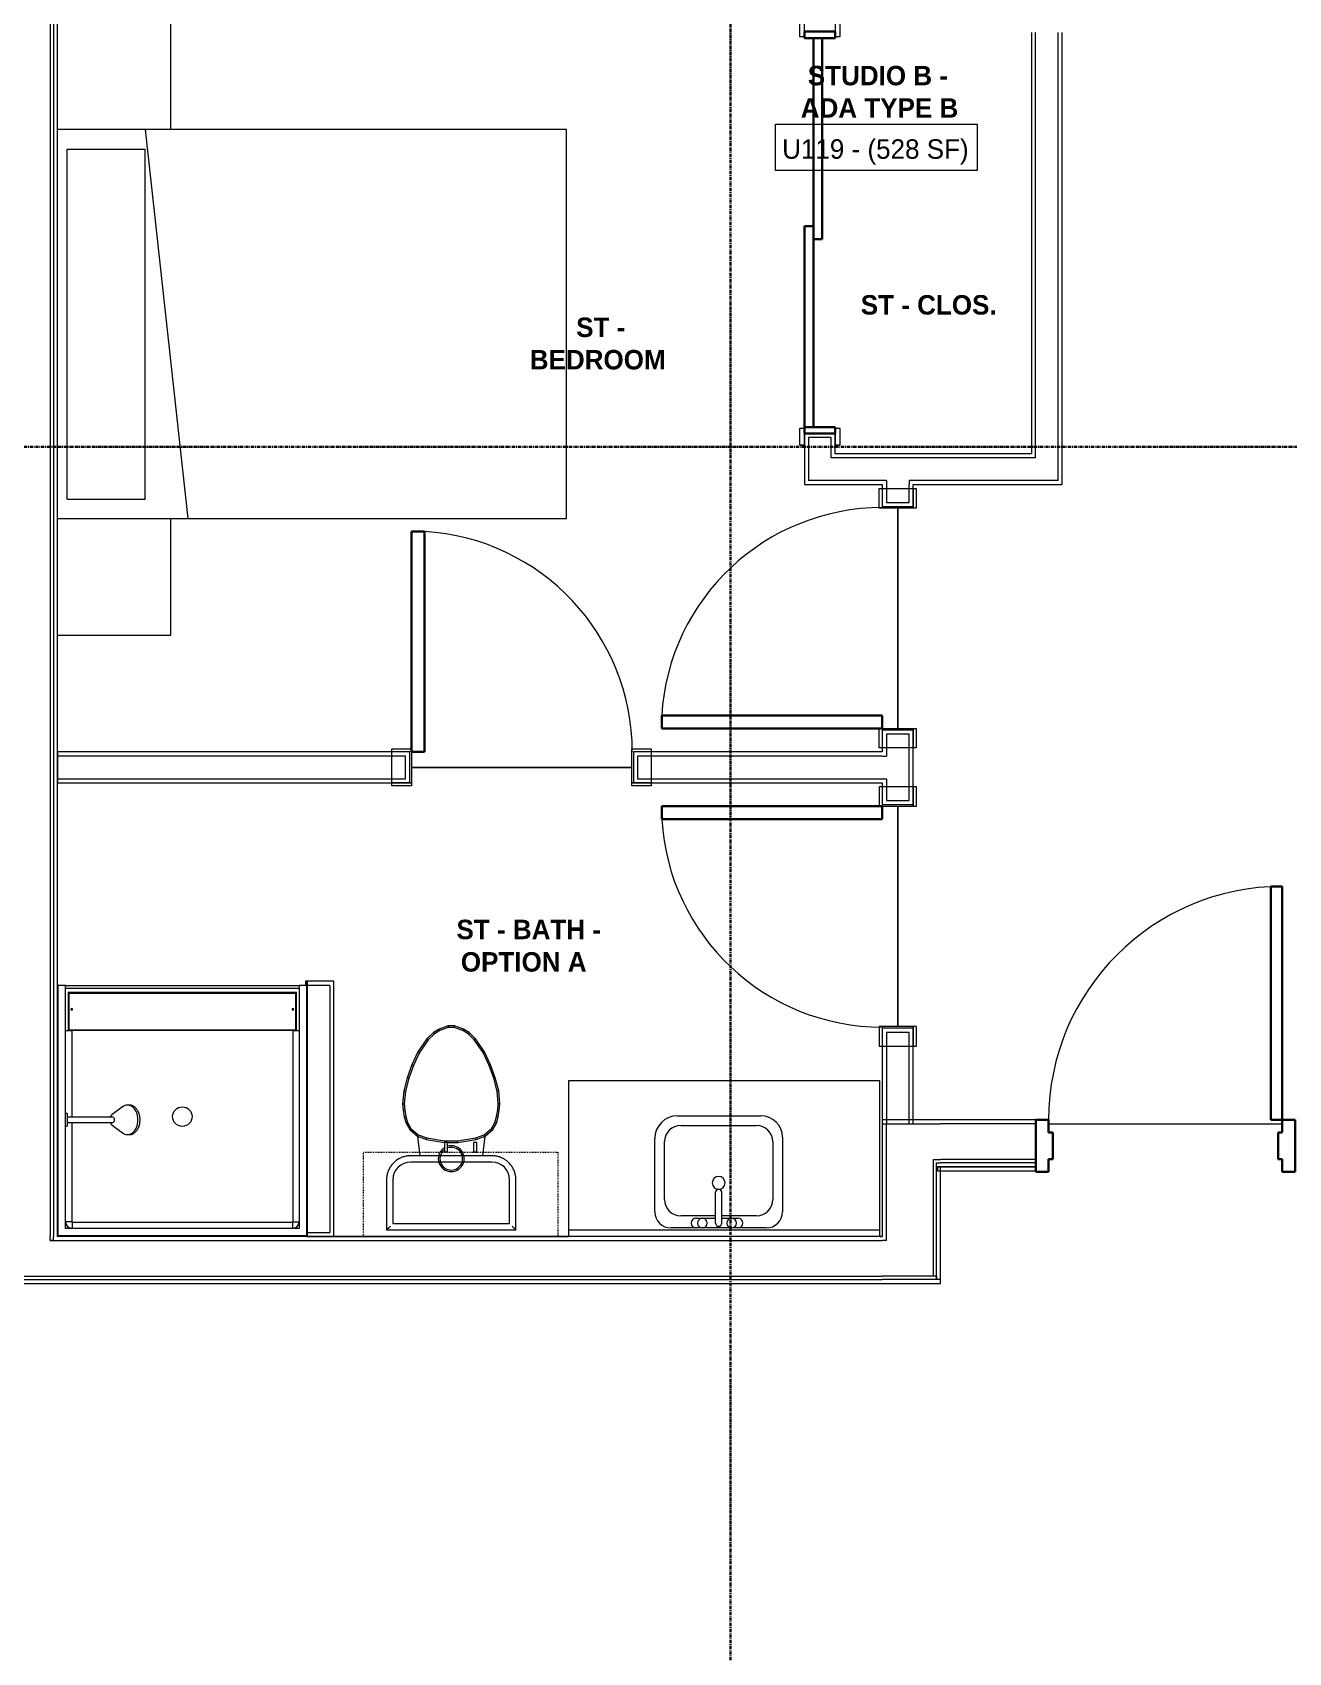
# Model space of a CAD drawing. Header units: inches. Extents: x -4093 to -1777, y 9773 to 12264.
# Drawn here: x -2935 to -2741.2, y 11661.2 to 11911.1 of the extents above; entities that cross this region are included whole.
import ezdxf

# ---------------------------------------------------------------- set-up
doc = ezdxf.new("R2010")
doc.units = ezdxf.units.IN
doc.header["$MEASUREMENT"] = 0
doc.linetypes.add('Dash', pattern=[0.25, 0.125, -0.125])
doc.linetypes.add('Grid Line 1_2_', pattern=[0.875, 0.5, -0.125, 0.125, -0.125])
for name, color, linetype, lineweight in [('0-1', 7, 'Continuous', 5), ('0-2', 7, 'Continuous', 9), ('A-AREA-IDEN', 2, 'Continuous', 9), ('A-DOOR-1', 7, 'Continuous', 9), ('A-DOOR-2', 10, 'Continuous', 30), ('A-DOOR-FRAM-1', 10, 'Continuous', 30), ('A-FLOR-1', 7, 'Continuous', 9), ('A-WALL-1', 7, 'Continuous', 9), ('A-WALL-2', 250, 'Continuous', 18), ('I-FURN-1', 7, 'Continuous', 9), ('I-WALL-1', 7, 'Continuous', 9), ('P-SANR-FIXT-1', 7, 'Continuous', 9), ('Q-CASE-1', 7, 'Continuous', 9), ('Q-CASE-2', 7, 'Dash', 9), ('S-GRID-1', 1, 'Grid Line 1_2_', 30)]:
    doc.layers.add(name, color=color, linetype=linetype, lineweight=lineweight)
doc.styles.add('Century Gothic', font='ufonts.com_century-gothic.ttf', dxfattribs={"height": 3})
doc.styles.add('Century Gothic_B', font='GOTHICB.TTF', dxfattribs={"height": 3})

# ---------------------------------------------------------------- blocks, each defined once
blk = doc.blocks.new('SLIDING - FLUSH - SLIDING - FLUSH - 5-0 x 6-8-3934327-BACKGROUND - 1ST FLOOR')
at = {"layer": 'A-DOOR-1'}
for p, q in [((-30.25, 3), (-32.75, 3)), ((-32.75, 3), (-32.75, 2.25)), ((-30.25, 2.25), (-30.25, 3)), ((30.25, 3), (30.25, 2.25)), ((32.75, 3), (30.25, 3)), ((32.75, 2.25), (32.75, 3)), ((-32.75, 2.25), (-30.25, 2.25)), ((30.25, 2.25), (32.75, 2.25)), ((-30.25, -2.5), (-32.75, -2.5)), ((-32.75, -2.5), (-32.75, -3.25)), ((-32.75, -3.25), (-30.25, -3.25)), ((-30.25, -3.25), (-30.25, -2.5)), ((32.75, -2.5), (30.25, -2.5)), ((30.25, -2.5), (30.25, -3.25)), ((30.25, -3.25), (32.75, -3.25)), ((32.75, -3.25), (32.75, -2.5))]:
    blk.add_line(p, q, dxfattribs=at)
at = {"layer": 'A-DOOR-2'}
for p, q in [((1, 2.25), (-30, 2.25)), ((-30, 2.25), (-30, 0.87)), ((-30, 0.87), (1, 0.87)), ((30, 0.87), (-1, 0.87)), ((-1, 0.87), (-1, -0.5)), ((1, 0.87), (1, 2.25)), ((30, -0.5), (30, 0.87)), ((-1, -0.5), (30, -0.5))]:
    blk.add_line(p, q, dxfattribs=at)
at = {"layer": 'A-DOOR-FRAM-1'}
for p, q in [((-30, 2.25), (-31, 2.25)), ((-31, 2.25), (-31, -2.5)), ((-30, -2.5), (-30, 2.25)), ((31, 2.25), (30, 2.25)), ((30, 2.25), (30, -2.5)), ((31, -2.5), (31, 2.25)), ((-31, -2.5), (-30, -2.5)), ((30, -2.5), (31, -2.5))]:
    blk.add_line(p, q, dxfattribs=at)
blk = doc.blocks.new('SWING - SINGLE - FLUSH - SWING - FLUSH - 2-10 x 6-8 - PRIVACY-V6-BACKGROUND - 1ST FLOOR')
at = {"layer": 'A-DOOR-1'}
for p, q in [((-20, 2.37), (-20, 2.87)), ((-20, 2.87), (-17, 2.87)), ((-17, 2.87), (-17, 2.37)), ((17, 2.37), (17, 2.87)), ((17, 2.87), (20, 2.87)), ((20, 2.87), (20, 2.37)), ((-20, 2.37), (-17, 2.37)), ((-20, -2.88), (-20, 2.37)), ((-17, 2.37), (-20, 2.37)), ((-17, 2.37), (-17, -2.88)), ((17, 2.37), (20, 2.37)), ((17, -2.88), (17, 2.37)), ((20, 2.37), (17, 2.37)), ((20, 2.37), (20, -2.88)), ((-17, -2.88), (-20, -2.88)), ((20, -2.88), (17, -2.88))]:
    blk.add_line(p, q, dxfattribs=at)
blk.add_arc((17, -2.38), 34.07, 180, 266.6343, dxfattribs=at)
at = {"layer": 'A-DOOR-2'}
for p, q in [((15, -2.38), (15, -36.38)), ((17, -2.38), (15, -2.38)), ((17, -2.38), (17, -36.38)), ((17, -36.38), (15, -36.38))]:
    blk.add_line(p, q, dxfattribs=at)
blk = doc.blocks.new('SWING - SINGLE - FLUSH - SWING - FLUSH - 2-10 x 6-8 - PRIVACY-4346070-BACKGROUND - 1ST FLOOR')
at = {"layer": 'A-DOOR-1'}
for p, q in [((-20, 2.37), (-20, 2.87)), ((-20, 2.87), (-17, 2.87)), ((-17, 2.87), (-17, 2.37)), ((17, 2.37), (17, 2.87)), ((17, 2.87), (20, 2.87)), ((20, 2.87), (20, 2.37)), ((-20, 2.37), (-17, 2.37)), ((-20, -2.88), (-20, 2.37)), ((-17, 2.37), (-20, 2.37)), ((-17, 2.37), (-17, -2.88)), ((17, 2.37), (20, 2.37)), ((17, -2.88), (17, 2.37)), ((20, 2.37), (17, 2.37)), ((20, 2.37), (20, -2.88)), ((-17, -2.88), (-20, -2.88)), ((20, -2.88), (17, -2.88))]:
    blk.add_line(p, q, dxfattribs=at)
blk.add_arc((17, -2.38), 34.07, 180, 266.6343, dxfattribs=at)
at = {"layer": 'A-DOOR-2'}
for p, q in [((15, -2.38), (15, -36.38)), ((17, -2.38), (15, -2.38)), ((17, -2.38), (17, -36.38)), ((17, -36.38), (15, -36.38))]:
    blk.add_line(p, q, dxfattribs=at)
blk = doc.blocks.new('Bed-Standard - Queen 60_ x 79_-V12-BACKGROUND - 1ST FLOOR')
at = {"layer": 'I-FURN-1'}
for p, q in [((-19.31, 37.2), (-19.31, -41.3)), ((-16.31, 35.7), (-16.31, 23.7)), ((-16.31, 35.7), (37.69, 35.7)), ((37.69, 35.7), (37.69, 23.7)), ((40.69, -41.3), (40.69, 37.2)), ((40.69, 23.7), (-19.31, 17.13)), ((-16.31, 23.7), (37.69, 23.7)), ((-19.31, -41.3), (40.69, -41.3))]:
    blk.add_line(p, q, dxfattribs=at)
blk = doc.blocks.new('M_Sink Vanity-Square - 500 x 440mm-1372835-BACKGROUND - 1ST FLOOR')
at = {"layer": 'P-SANR-FIXT-1'}
for p, q in [((-5.72, 10.23), (7.14, 10.23)), ((-5.22, 8.73), (6.46, 8.73)), ((-9.22, -4.59), (-9.22, 6.73)), ((-7.72, -2.72), (-7.72, 6.23)), ((8.96, 6.23), (8.96, -2.72)), ((10.46, 6.91), (10.46, -4.59)), ((0.12, -6.33), (0.12, -1.59)), ((1.12, -6.33), (1.12, -1.59)), ((7.96, -7.09), (-6.72, -7.09)), ((0.12, -5.22), (-5.22, -5.22)), ((-2.88, -5.59), (0.12, -5.59)), ((3.62, -7.09), (-2.88, -7.09)), ((6.46, -5.22), (1.12, -5.22)), ((1.12, -5.59), (3.62, -5.59))]:
    blk.add_line(p, q, dxfattribs=at)
for centre, radius, start, end in [((-5.72, 6.73), 3.5, 90, 180), ((7.14, 6.91), 3.32, 360, 90), ((-5.22, 6.23), 2.5, 90, 180), ((6.46, 6.23), 2.5, 360, 90), ((0.62, -0.13), 1, 360, 180), ((0.62, -0.13), 1, 180, 0), ((0.62, -1.59), 0.5, 360, 180), ((-6.72, -4.59), 2.5, 180, 270), ((-5.22, -2.72), 2.5, 180, 270), ((6.46, -2.72), 2.5, 270, 360), ((7.96, -4.59), 2.5, 270, 0), ((-2.88, -6.34), 0.75, 90, 270), ((-1.88, -6.34), 0.75, 360, 180), ((-1.88, -6.34), 0.75, 180, 0), ((0.62, -6.33), 0.5, 180, 0), ((2.62, -6.34), 0.75, 0, 180), ((2.62, -6.34), 0.75, 180, 0), ((3.62, -6.34), 0.75, 270, 90)]:
    blk.add_arc(centre, radius, start, end, dxfattribs=at)
blk = doc.blocks.new('Toilet-Domestic-3D - Toilet-Domestic-3D-1352612-BACKGROUND - 1ST FLOOR')
at = {"layer": 'P-SANR-FIXT-1'}
for p, q in [((-9.98, 19.48), (-9.98, 11.75)), ((9.98, 19.48), (-9.98, 19.48)), ((-9.86, 19.36), (-9.98, 19.48)), ((9, 18.5), (-9, 18.5)), ((-9, 18.5), (-9, 11.75)), ((-9, 18.5), (-9, 11.75)), ((9, 18.5), (-9, 18.5)), ((9, 11.75), (9, 18.5)), ((9, 11.75), (9, 18.5)), ((9.98, 19.48), (9.86, 19.36)), ((9.98, 11.75), (9.98, 19.48)), ((-6.25, 9), (6.25, 9)), ((-6.25, 9), (6.25, 9)), ((-6.25, 8.02), (6.25, 8.02)), ((-4.86, 8.02), (-5.21, 5)), ((5.21, 5), (4.86, 8.02)), ((-5.21, 5), (-6.4, 4)), ((-3.84, 5.5), (-5.21, 5)), ((-5.21, 5), (-5.08, 4.78)), ((-3.77, 5.26), (-5.08, 4.78)), ((-1, 6), (-3.84, 5.5)), ((-3.84, 5.5), (-3.77, 5.26)), ((-0.98, 5.75), (-3.77, 5.26)), ((-1, 6), (-0.98, 5.75)), ((0.56, 6), (-1, 6)), ((0.98, 5.75), (-0.98, 5.75)), ((1, 5.98), (0.98, 5.75)), ((3.77, 5.26), (0.98, 5.75)), ((3.84, 5.5), (1.05, 5.99)), ((3.84, 5.5), (3.77, 5.26)), ((5.08, 4.78), (3.77, 5.26)), ((5.21, 5), (3.84, 5.5)), ((5.21, 5), (5.08, 4.78)), ((6.4, 4), (5.21, 5)), ((-6.97, 3), (-7.24, 2)), ((-6.73, 2.9), (-6.99, 1.95)), ((-6.4, 4), (-6.97, 3)), ((-6.97, 3), (-6.73, 2.9)), ((-6.21, 3.84), (-6.73, 2.9)), ((-6.21, 3.84), (-6.4, 4)), ((-5.08, 4.78), (-6.21, 3.84)), ((6.21, 3.84), (5.08, 4.78)), ((6.4, 4), (6.21, 3.84)), ((6.73, 2.9), (6.21, 3.84)), ((6.97, 3), (6.4, 4)), ((6.97, 3), (6.73, 2.9)), ((6.99, 1.95), (6.73, 2.9)), ((7.24, 2), (6.97, 3)), ((-7.41, 1), (-7.5, 0)), ((-7.24, 2), (-7.41, 1)), ((-7.41, 1), (-7.16, 0.96)), ((-7.16, 0.96), (-7.25, 0)), ((-7.24, 2), (-6.99, 1.95)), ((-6.99, 1.95), (-7.16, 0.96)), ((7.24, 2), (6.99, 1.95)), ((7.16, 0.96), (6.99, 1.95)), ((7.41, 1), (7.16, 0.96)), ((7.25, 0), (7.16, 0.96)), ((7.41, 1), (7.24, 2)), ((7.5, 0), (7.25, 0)), ((7.5, 0), (7.41, 1)), ((-7.5, 0), (-7.25, 0)), ((-7.5, 0), (-7.33, -1.99)), ((-7.33, -1.99), (-7.08, -1.95)), ((-7.33, -1.99), (-6.79, -4)), ((-7.25, 0), (-7.08, -1.95)), ((-7.08, -1.95), (-6.55, -3.92)), ((6.55, -3.92), (7.08, -1.95)), ((6.79, -4), (7.33, -1.99)), ((7.08, -1.95), (7.25, 0)), ((7.33, -1.99), (7.08, -1.95)), ((7.33, -1.99), (7.5, 0)), ((-6.79, -4), (-6.55, -3.92)), ((-6.79, -4), (-6.06, -6)), ((-6.55, -3.92), (-5.83, -5.9)), ((5.83, -5.9), (6.55, -3.92)), ((6.06, -6), (6.79, -4)), ((6.79, -4), (6.55, -3.92)), ((-6.06, -6), (-5.83, -5.9)), ((-6.06, -6), (-5.13, -8)), ((-5.83, -5.9), (-4.91, -7.88)), ((4.91, -7.88), (5.83, -5.9)), ((5.13, -8), (6.06, -6)), ((6.06, -6), (5.83, -5.9)), ((-5.13, -8), (-4.91, -7.88)), ((-5.13, -8), (-3.74, -10)), ((-4.91, -7.88), (-3.55, -9.84)), ((-3.74, -10), (-3.55, -9.84)), ((-3.55, -9.84), (-2.59, -10.8)), ((2.59, -10.8), (3.55, -9.84)), ((3.55, -9.84), (4.91, -7.88)), ((3.74, -10), (3.55, -9.84)), ((3.74, -10), (5.13, -8)), ((5.13, -8), (4.91, -7.88)), ((-3.74, -10), (-2.74, -11)), ((-2.74, -11), (-2.59, -10.8)), ((-2.74, -11), (-1.87, -11.5)), ((-2.59, -10.8), (-1.77, -11.27)), ((-1.87, -11.5), (-1.77, -11.27)), ((-1.87, -11.5), (-0.5, -12)), ((-1.77, -11.27), (-0.46, -11.75)), ((-0.5, -12), (-0.46, -11.75)), ((-0.5, -12), (0.5, -12)), ((-0.46, -11.75), (0.46, -11.75)), ((0.46, -11.75), (1.77, -11.27)), ((0.5, -12), (0.46, -11.75)), ((0.5, -12), (1.87, -11.5)), ((1.77, -11.27), (2.59, -10.8)), ((1.87, -11.5), (1.77, -11.27)), ((1.87, -11.5), (2.74, -11)), ((2.74, -11), (2.59, -10.8)), ((2.74, -11), (3.74, -10))]:
    blk.add_line(p, q, dxfattribs=at)
at = {"layer": 'P-SANR-FIXT-1', "flags": 128}
for points in [[(-9.98, 11.75), (-9.97, 11.6), (-9.97, 11.45), (-9.95, 11.3), (-9.93, 11.16), (-9.9, 11.01), (-9.87, 10.86), (-9.83, 10.72), (-9.79, 10.58), (-9.74, 10.44), (-9.68, 10.3), (-9.62, 10.16), (-9.56, 10.03), (-9.48, 9.9), (-9.41, 9.77), (-9.33, 9.65), (-9.24, 9.52), (-9.15, 9.41), (-9.05, 9.29), (-8.95, 9.18), (-8.85, 9.08), (-8.74, 8.97), (-8.62, 8.88), (-8.51, 8.78), (-8.39, 8.7), (-8.26, 8.61), (-8.14, 8.54), (-8.01, 8.46), (-7.87, 8.4), (-7.74, 8.33), (-7.6, 8.28), (-7.46, 8.22), (-7.32, 8.18), (-7.17, 8.14), (-7.03, 8.11), (-6.88, 8.08), (-6.74, 8.05), (-6.59, 8.04), (-6.44, 8.03), (-6.29, 8.02), (-6.25, 8.02)], [(6.25, 8.02), (6.4, 8.03), (6.55, 8.03), (6.7, 8.05), (6.84, 8.07), (6.99, 8.1), (7.14, 8.13), (7.28, 8.17), (7.42, 8.21), (7.56, 8.26), (7.7, 8.32), (7.84, 8.38), (7.97, 8.44), (8.1, 8.52), (8.23, 8.59), (8.35, 8.67), (8.48, 8.76), (8.59, 8.85), (8.71, 8.95), (8.82, 9.05), (8.92, 9.15), (9.03, 9.26), (9.12, 9.38), (9.22, 9.49), (9.3, 9.61), (9.39, 9.74), (9.46, 9.86), (9.54, 9.99), (9.6, 10.13), (9.67, 10.26), (9.72, 10.4), (9.78, 10.54), (9.82, 10.68), (9.86, 10.83), (9.89, 10.97), (9.92, 11.12), (9.95, 11.26), (9.96, 11.41), (9.97, 11.56), (9.98, 11.71), (9.98, 11.75)]]:
    blk.add_lwpolyline(points, dxfattribs=at)
at = {"layer": 'P-SANR-FIXT-1'}
for centre, radius, start, end in [((-6.25, 11.75), 2.75, 180, 270), ((-6.25, 11.75), 2.75, 180, 270), ((0, 8.48), 2, 360, 286.863), ((0, 8.48), 1.75, 360, 289.017), ((6.25, 11.75), 2.75, 270, 360), ((6.25, 11.75), 2.75, 270, 360), ((0, 8.48), 2, 302.0714, 360), ((0, 8.48), 1.75, 308.7554, 360)]:
    blk.add_arc(centre, radius, start, end, dxfattribs=at)
for points in [[(-9.98, 19.48), (-9.98, 19.48), (-9.98, 19.48), (-9.98, 19.48)], [(9.98, 19.48), (9.98, 19.48), (9.98, 19.48), (9.98, 19.48)]]:
    blk.add_open_spline(points, degree=3, dxfattribs=at)
for points, knots in [([(-9.37, 18.87), (-9.41, 18.91), (-9.47, 18.97), (-9.55, 19.05), (-9.6, 19.1), (-9.66, 19.16), (-9.71, 19.21), (-9.75, 19.25), (-9.78, 19.28), (-9.8, 19.3), (-9.82, 19.32), (-9.85, 19.35), (-9.86, 19.36), (-9.86, 19.36)], [0, 0, 0, 0, 0.166667, 0.25, 0.333333, 0.416667, 0.5, 0.583333, 0.666667, 0.708333, 0.75, 0.833333, 1, 1, 1, 1]), ([(9.86, 19.36), (9.86, 19.36), (9.85, 19.35), (9.82, 19.32), (9.8, 19.3), (9.78, 19.28), (9.75, 19.25), (9.71, 19.21), (9.66, 19.16), (9.6, 19.1), (9.55, 19.05), (9.47, 18.97), (9.41, 18.91), (9.37, 18.87)], [-1, -1, -1, -1, -0.833333, -0.75, -0.708333, -0.666667, -0.583333, -0.5, -0.416667, -0.333333, -0.25, -0.166667, 0, 0, 0, 0])]:
    blk.add_open_spline(points, degree=3, knots=knots, dxfattribs=at)
blk = doc.blocks.new('Bath Vanity - Bath Vanity 48_-3150017-BACKGROUND - 1ST FLOOR')
at = {"layer": 'Q-CASE-1'}
for p, q in [((24.74, 24), (-23.26, 24)), ((-23.26, 24), (-23.26, 1)), ((24.74, 1), (24.74, 24))]:
    blk.add_line(p, q, dxfattribs=at)
blk = doc.blocks.new('BATHROOM MIRROR - BATHROOM MIRROR 48_-3123886-BACKGROUND - 1ST FLOOR')
at = {"layer": 'Q-CASE-1'}
for p, q in [((-23.26, -23), (24.74, -23)), ((-23.26, -23), (-23.26, -24)), ((24.74, -24), (-23.26, -24)), ((24.74, -24), (24.74, -23))]:
    blk.add_line(p, q, dxfattribs=at)
blk = doc.blocks.new('300 Series Wall Hung Cabinet_326 - 30_-2909953-BACKGROUND - 1ST FLOOR')
at = {"layer": 'Q-CASE-1'}
for p, q in [((-2.01, 14.69), (-2.5, 14.69)), ((-2.5, 14.69), (-2.5, 13.19)), ((-2.01, 13.19), (-2.5, 13.19)), ((-2.01, 13.19), (-2.01, 14.69)), ((2.49, 14.69), (2, 14.69)), ((2, 14.69), (2, 13.19)), ((2.49, 13.19), (2, 13.19)), ((2.49, 13.19), (2.49, 14.69))]:
    blk.add_line(p, q, dxfattribs=at)
at = {"layer": 'Q-CASE-2'}
for p, q in [((-15, 0.19), (-15, 13.19)), ((-15, 13.19), (15, 13.19)), ((15, 13.19), (15, 0.19)), ((15, 0.19), (-15, 0.19))]:
    blk.add_line(p, q, dxfattribs=at)
blk = doc.blocks.new('SWING - SINGLE - FLUSH - SWING - FLUSH - 2-10 x 6-8 - PRIVACY-4346067-BACKGROUND - 1ST FLOOR')
at = {"layer": 'A-DOOR-1'}
for p, q in [((-17, 2.87), (-20, 2.87)), ((-20, 2.87), (-20, -2.38)), ((-17, -2.38), (-17, 2.87)), ((20, 2.87), (17, 2.87)), ((17, 2.87), (17, -2.38)), ((20, -2.38), (20, 2.87)), ((-20, -2.38), (-17, -2.38)), ((-17, -2.38), (-20, -2.38)), ((-20, -2.38), (-20, -2.88)), ((-17, -2.88), (-17, -2.38)), ((17, -2.38), (20, -2.38)), ((20, -2.38), (17, -2.38)), ((17, -2.38), (17, -2.88)), ((20, -2.88), (20, -2.38)), ((-20, -2.88), (-17, -2.88)), ((17, -2.88), (20, -2.88))]:
    blk.add_line(p, q, dxfattribs=at)
blk.add_arc((17, 2.37), 34.07, 93.3657, 180, dxfattribs=at)
at = {"layer": 'A-DOOR-2'}
for p, q in [((15, 2.37), (15, 36.38)), ((17, 36.38), (15, 36.38)), ((17, 2.37), (17, 36.38)), ((17, 2.37), (15, 2.37))]:
    blk.add_line(p, q, dxfattribs=at)
blk = doc.blocks.new('Table-Night Stand - 18_ x 18_ x 24_-V26-BACKGROUND - 1ST FLOOR')
at = {"layer": 'I-FURN-1'}
for p, q in [((18.15, 0), (18.15, 17.5)), ((0.15, 0), (18.15, 0))]:
    blk.add_line(p, q, dxfattribs=at)
blk = doc.blocks.new('Table-Night Stand - 18_ x 18_ x 24_-V27-BACKGROUND - 1ST FLOOR')
at = {"layer": 'I-FURN-1'}
for p, q in [((0.15, 17.5), (0.15, 0)), ((0.15, 0), (18.15, 0))]:
    blk.add_line(p, q, dxfattribs=at)
blk = doc.blocks.new('The Shower - The Shower-4050272-BACKGROUND - 1ST FLOOR')
at = {"layer": 'P-SANR-FIXT-1'}
for p, q in [((0, -0.5), (38.5, -0.5)), ((0, -39.25), (0, -0.5)), ((0.12, -39.25), (0.12, -0.63)), ((0.12, -0.63), (38.38, -0.63)), ((1.25, -39.25), (1.25, -1.75)), ((1.25, -1.75), (37.25, -1.75)), ((1.3, -2.43), (1.28, -2.51)), ((1.38, -2.26), (1.37, -2.28)), ((1.42, -2.2), (1.4, -2.23)), ((1.58, -2.01), (1.51, -2.08)), ((1.73, -1.9), (1.7, -1.92)), ((2.01, -1.78), (1.93, -1.8)), ((2.25, -1.77), (2.25, -1.75)), ((36.25, -1.77), (2.25, -1.77)), ((36.25, -1.77), (36.25, -1.75)), ((36.57, -1.8), (36.49, -1.78)), ((36.8, -1.92), (36.77, -1.9)), ((36.99, -2.08), (36.92, -2.01)), ((37.1, -2.23), (37.08, -2.2)), ((37.13, -2.28), (37.12, -2.26)), ((37.22, -2.51), (37.2, -2.43)), ((37.25, -1.75), (37.25, -17.52)), ((38.38, -0.63), (38.38, -39.25)), ((38.5, -0.5), (38.5, -39.25)), ((2.2, -32.27), (2.2, -2.75)), ((36.25, -2.7), (2.25, -2.7)), ((36.3, -18.11), (36.3, -2.75)), ((36.3, -32.27), (36.3, -18.89)), ((37.25, -19.48), (37.25, -39.25)), ((1.62, -32.27), (1.62, -38.13)), ((36.75, -32.38), (1.75, -32.38)), ((1.75, -32.38), (1.75, -38)), ((2.2, -32.27), (36.3, -32.27)), ((36.75, -38), (36.75, -32.38)), ((36.88, -38.13), (36.88, -32.27)), ((0.12, -39.25), (0, -39.25)), ((0.12, -39.25), (1.25, -39.25)), ((1.25, -38.75), (37.25, -38.75)), ((1.25, -39.25), (1.25, -38.75)), ((37.25, -39.25), (1.25, -39.25)), ((1.62, -38.13), (36.88, -38.13)), ((1.75, -38), (36.75, -38)), ((37.25, -38.75), (37.25, -39.25)), ((37.25, -39.25), (38.38, -39.25)), ((38.5, -39.25), (38.38, -39.25))]:
    blk.add_line(p, q, dxfattribs=at)
blk.add_circle((19.25, -19), 1.5, dxfattribs=at)
for centre, radius, start, end in [((2.25, -2.75), 1, 90, 180), ((36.25, -2.75), 1, 0, 90), ((2.2, -35.56), 0.125, 0, 180), ((2.2, -35.56), 0.125, 180, 0), ((36.3, -35.56), 0.125, 0, 180), ((36.3, -35.56), 0.125, 180, 0)]:
    blk.add_arc(centre, radius, start, end, dxfattribs=at)
for centre, start_param, end_param in [((2.2, -32.28), 1.570796, 3.141593), ((36.3, -32.28), 0, 1.570796)]:
    blk.add_ellipse(centre, major_axis=(0.95, 0), ratio=0.019505, start_param=start_param, end_param=end_param, dxfattribs=at)
for points, knots in [([(2.25, -1.77), (2.18, -1.77), (2.05, -1.78), (1.8, -1.86), (1.52, -2.04), (1.34, -2.32), (1.26, -2.57), (1.25, -2.7), (1.25, -2.77)], [0, 0, 0, 0, 0.125, 0.25, 0.5, 0.75, 0.875, 1, 1, 1, 1]), ([(1.38, -2.25), (1.41, -2.21), (1.47, -2.12), (1.54, -2.04), (1.59, -2)], [-0.6665731, -0.6665731, -0.6665731, -0.6665731, -0.5714286, -0.4611793, -0.4611793, -0.4611793, -0.4611793]), ([(1.75, -1.88), (1.77, -1.87), (1.86, -1.82), (2.03, -1.77), (2.17, -1.75), (2.25, -1.75)], [-0.3333068, -0.3333068, -0.3333068, -0.3333068, -0.2857143, -0.1428571, 0, 0, 0, 0]), ([(36.25, -1.75), (36.31, -1.75), (36.42, -1.76), (36.59, -1.8), (36.7, -1.85), (36.75, -1.88)], [-1, -1, -1, -1, -0.8928571, -0.7857143, -0.6666667, -0.6666667, -0.6666667, -0.6666667]), ([(37.25, -2.77), (37.25, -2.7), (37.24, -2.57), (37.16, -2.32), (36.98, -2.04), (36.7, -1.86), (36.45, -1.78), (36.32, -1.77), (36.25, -1.77)], [0, 0, 0, 0, 0.125, 0.25, 0.5, 0.75, 0.875, 1, 1, 1, 1]), ([(36.75, -1.88), (36.79, -1.91), (36.89, -1.97), (36.97, -2.05), (37.01, -2.1)], [-0.6665731, -0.6665731, -0.6665731, -0.6665731, -0.5714286, -0.4475924, -0.4475924, -0.4475924, -0.4475924]), ([(37.12, -2.25), (37.13, -2.27), (37.16, -2.33), (37.18, -2.38), (37.19, -2.42)], [-0.3333068, -0.3333068, -0.3333068, -0.3333068, -0.2857143, -0.2174647, -0.2174647, -0.2174647, -0.2174647]), ([(2.25, -2.7), (2.24, -2.7), (2.24, -2.7), (2.23, -2.7), (2.22, -2.71), (2.22, -2.71), (2.21, -2.72), (2.21, -2.73), (2.2, -2.74), (2.2, -2.74), (2.2, -2.75), (2.2, -2.75)], [-1, -1, -1, -1, -0.833333, -0.75, -0.666667, -0.583333, -0.416667, -0.333333, -0.208333, -0.083333, 0, 0, 0, 0]), ([(36.3, -2.75), (36.3, -2.74), (36.3, -2.74), (36.3, -2.73), (36.29, -2.72), (36.29, -2.72), (36.28, -2.71), (36.27, -2.71), (36.26, -2.7), (36.26, -2.7), (36.25, -2.7), (36.25, -2.7)], [-1, -1, -1, -1, -0.833333, -0.75, -0.666667, -0.583333, -0.416667, -0.333333, -0.208333, -0.083333, 0, 0, 0, 0])]:
    blk.add_open_spline(points, degree=3, knots=knots, dxfattribs=at)
for points in [[(1.35, -2.32), (1.36, -2.3), (1.37, -2.27), (1.38, -2.25)], [(1.63, -1.97), (1.67, -1.94), (1.71, -1.91), (1.75, -1.88)], [(2.25, -2.7), (2.25, -2.62), (2.25, -2.45), (2.25, -2.22), (2.25, -2.03), (2.25, -1.88), (2.25, -1.82), (2.25, -1.8)], [(36.25, -2.7), (36.25, -2.62), (36.25, -2.45), (36.25, -2.22), (36.25, -2.03), (36.25, -1.88), (36.25, -1.82), (36.25, -1.8)], [(37.04, -2.14), (37.07, -2.18), (37.09, -2.21), (37.12, -2.25)], [(1.25, -2.75), (1.25, -2.74), (1.25, -2.72), (1.25, -2.71)], [(2.2, -2.75), (2.12, -2.75), (1.95, -2.75), (1.72, -2.75), (1.52, -2.76), (1.37, -2.76), (1.27, -2.76), (1.25, -2.77), (1.25, -2.77)], [(36.3, -2.75), (36.38, -2.75), (36.55, -2.75), (36.78, -2.75), (36.98, -2.76), (37.13, -2.76), (37.23, -2.76), (37.25, -2.77), (37.25, -2.77)], [(37.25, -2.67), (37.25, -2.7), (37.25, -2.72), (37.25, -2.75)]]:
    blk.add_open_spline(points, degree=3, dxfattribs=at)
blk = doc.blocks.new('Shower Head - Shower Head-3260035-BACKGROUND - 1ST FLOOR')
at = {"layer": 'P-SANR-FIXT-1'}
for p, q in [((-2.28, 9.81), (-2.28, 9.54)), ((-2.02, 8.78), (-0.84, 7.19)), ((0.84, 7.19), (2.02, 8.78)), ((2.28, 9.54), (2.28, 9.81)), ((-0.39, 7.27), (-0.39, 6.01)), ((0.39, 6.01), (0.39, 7.27)), ((-0.98, 0.26), (-0.98, 0)), ((-0.98, 0.26), (0.98, 0.26)), ((-0.39, 1), (-0.39, 0.26)), ((0.39, 0.26), (0.39, 1)), ((0.98, 0), (0.98, 0.26)), ((0.98, 0), (-0.98, 0))]:
    blk.add_line(p, q, dxfattribs=at)
at = {"layer": 'P-SANR-FIXT-1', "flags": 128}
for points in [[(0, 11.49), (-0.09, 11.49), (-0.18, 11.48), (-0.27, 11.48), (-0.35, 11.47), (-0.44, 11.46), (-0.53, 11.44), (-0.62, 11.43), (-0.7, 11.41), (-0.79, 11.39), (-0.87, 11.36), (-0.95, 11.34), (-1.03, 11.31), (-1.11, 11.28), (-1.19, 11.25), (-1.26, 11.21), (-1.34, 11.17), (-1.41, 11.13), (-1.48, 11.09), (-1.55, 11.05), (-1.61, 11), (-1.68, 10.95), (-1.74, 10.9), (-1.8, 10.85), (-1.85, 10.8), (-1.9, 10.74), (-1.95, 10.69), (-2, 10.63), (-2.04, 10.57), (-2.08, 10.51), (-2.12, 10.44), (-2.15, 10.38), (-2.18, 10.31), (-2.21, 10.25), (-2.23, 10.18), (-2.25, 10.11), (-2.26, 10.04), (-2.27, 9.97), (-2.28, 9.9), (-2.28, 9.83), (-2.28, 9.81)], [(2.28, 9.81), (2.28, 9.88), (2.28, 9.95), (2.27, 10.02), (2.25, 10.09), (2.24, 10.16), (2.21, 10.23), (2.19, 10.3), (2.16, 10.36), (2.13, 10.43), (2.09, 10.49), (2.05, 10.55), (2.01, 10.61), (1.97, 10.67), (1.92, 10.73), (1.86, 10.79), (1.81, 10.84), (1.75, 10.89), (1.69, 10.94), (1.63, 10.99), (1.57, 11.04), (1.5, 11.08), (1.43, 11.12), (1.36, 11.16), (1.28, 11.2), (1.21, 11.24), (1.13, 11.27), (1.05, 11.3), (0.97, 11.33), (0.89, 11.36), (0.81, 11.38), (0.72, 11.4), (0.64, 11.42), (0.55, 11.44), (0.47, 11.45), (0.38, 11.46), (0.29, 11.47), (0.2, 11.48), (0.11, 11.49), (0.02, 11.49), (0, 11.49)], [(-0.84, 7.19), (-0.81, 7.16), (-0.79, 7.13), (-0.76, 7.1), (-0.73, 7.08), (-0.7, 7.05), (-0.68, 7.03), (-0.65, 7.01), (-0.62, 6.98), (-0.59, 6.97), (-0.56, 6.95), (-0.53, 6.93), (-0.49, 6.91), (-0.46, 6.9), (-0.43, 6.89), (-0.4, 6.87)], [(-0.39, 6.01), (-0.39, 5.81), (-0.39, 5.6), (-0.39, 5.38), (-0.39, 5.15), (-0.39, 4.92), (-0.39, 4.68), (-0.39, 4.43), (-0.39, 4.18), (-0.39, 3.93), (-0.39, 3.67), (-0.39, 3.4), (-0.39, 3.13), (-0.39, 2.86), (-0.39, 2.59), (-0.39, 2.31), (-0.39, 2.03), (-0.39, 1.75), (-0.39, 1.46), (-0.39, 1.18), (-0.39, 1)], [(0.39, 6.87), (0.43, 6.88), (0.46, 6.9), (0.49, 6.91), (0.52, 6.93), (0.55, 6.94), (0.58, 6.96), (0.61, 6.98), (0.64, 7), (0.67, 7.03), (0.7, 7.05), (0.73, 7.07), (0.76, 7.1), (0.78, 7.13), (0.81, 7.16), (0.83, 7.19), (0.84, 7.19)], [(0.39, 1), (0.39, 1.29), (0.39, 1.57), (0.39, 1.85), (0.39, 2.13), (0.39, 2.41), (0.39, 2.69), (0.39, 2.96), (0.39, 3.23), (0.39, 3.5), (0.39, 3.76), (0.39, 4.02), (0.39, 4.27), (0.39, 4.52), (0.39, 4.77), (0.39, 5), (0.39, 5.23), (0.39, 5.46), (0.39, 5.67), (0.39, 5.88), (0.39, 6.01)]]:
    blk.add_lwpolyline(points, dxfattribs=at)
at = {"layer": 'P-SANR-FIXT-1'}
for centre, major_axis, start_param, end_param in [((0, 9.54), (-2.28, 0), 4.712389, 6.956384), ((0, 9.54), (2.28, 0), 5.609987, 7.853982), ((0, 7.27), (-0.394, 0), 4.712389, 6.283185), ((0, 7.27), (0.394, 0), 0, 1.570796)]:
    blk.add_ellipse(centre, major_axis=major_axis, ratio=0.707107, start_param=start_param, end_param=end_param, dxfattribs=at)
blk = doc.blocks.new('CTR - 1st Phase - Unit Layouts_rvt-1-BACKGROUND - 1ST FLOOR')
at = {"layer": 'A-FLOR-1'}
for p, q in [((-2801.52, 11803.74), (-2801.52, 11837.74)), ((-2801.52, 11837.74), (-2801.52, 11803.74)), ((-2876.52, 11797.74), (-2842.52, 11797.74)), ((-2842.52, 11797.74), (-2876.52, 11797.74)), ((-2801.52, 11757.74), (-2801.52, 11791.74)), ((-2801.52, 11791.74), (-2801.52, 11757.74)), ((-2778.24, 11742.74), (-2742.24, 11742.74)), ((-2888.46, 11725.37), (-2852.27, 11725.37)), ((-2804.27, 11725.37), (-2803.9, 11725.37))]:
    blk.add_line(p, q, dxfattribs=at)
at = {"layer": 'A-WALL-1'}
for p, q in [((-2780.9, 11911.12), (-2780.9, 11846.11)), ((-2776.15, 11841.36), (-2776.15, 11911.12)), ((-2811.15, 11849.24), (-2815.9, 11849.24)), ((-2815.9, 11849.24), (-2815.9, 11841.36)), ((-2811.15, 11846.11), (-2811.15, 11849.24)), ((-2780.9, 11846.11), (-2811.15, 11846.11)), ((-2815.9, 11841.36), (-2815.27, 11841.36)), ((-2815.27, 11841.36), (-2811.15, 11841.36)), ((-2811.15, 11841.36), (-2803.9, 11841.36)), ((-2803.9, 11841.36), (-2803.9, 11837.99)), ((-2799.15, 11837.99), (-2799.15, 11841.36)), ((-2799.15, 11841.36), (-2780.9, 11841.36)), ((-2780.9, 11841.36), (-2776.77, 11841.36)), ((-2776.77, 11841.36), (-2776.15, 11841.36)), ((-2803.9, 11837.99), (-2799.15, 11837.99)), ((-2799.15, 11803.49), (-2803.9, 11803.49)), ((-2803.9, 11803.49), (-2803.9, 11800.11)), ((-2799.15, 11791.99), (-2799.15, 11803.49)), ((-2876.77, 11800.11), (-2931.09, 11800.11)), ((-2931.09, 11800.11), (-2931.09, 11795.36)), ((-2876.77, 11795.36), (-2876.77, 11800.11)), ((-2803.9, 11800.11), (-2842.27, 11800.11)), ((-2842.27, 11800.11), (-2842.27, 11795.36)), ((-2931.09, 11795.36), (-2876.77, 11795.36)), ((-2842.27, 11795.36), (-2803.9, 11795.36)), ((-2803.9, 11795.36), (-2803.9, 11791.99)), ((-2803.9, 11791.99), (-2799.15, 11791.99)), ((-2892.59, 11764.74), (-2892.84, 11764.74)), ((-2892.84, 11764.74), (-2892.84, 11764.11)), ((-2889.09, 11764.74), (-2892.59, 11764.74)), ((-2888.46, 11764.74), (-2889.09, 11764.74)), ((-2888.46, 11725.36), (-2888.46, 11764.74)), ((-2799.15, 11757.49), (-2803.9, 11757.49)), ((-2803.9, 11757.49), (-2803.9, 11742.74)), ((-2799.15, 11742.74), (-2799.15, 11757.49)), ((-2803.9, 11742.74), (-2799.15, 11742.74)), ((-2892.59, 11725.36), (-2889.09, 11725.36)), ((-2889.09, 11725.36), (-2888.46, 11725.36))]:
    blk.add_line(p, q, dxfattribs=at)
at = {"layer": 'A-WALL-2'}
for p, q in [((-2780.27, 11845.49), (-2780.27, 11911.12)), ((-2776.77, 11841.99), (-2776.77, 11911.12)), ((-2813.52, 11848.61), (-2815.27, 11848.61)), ((-2815.27, 11848.61), (-2815.27, 11841.99)), ((-2811.77, 11848.61), (-2813.52, 11848.61)), ((-2811.77, 11845.49), (-2811.77, 11848.61)), ((-2811.15, 11845.49), (-2811.77, 11845.49)), ((-2780.9, 11845.49), (-2811.15, 11845.49)), ((-2780.27, 11845.49), (-2780.9, 11845.49)), ((-2811.77, 11841.99), (-2815.27, 11841.99)), ((-2811.15, 11841.99), (-2811.77, 11841.99)), ((-2803.27, 11841.99), (-2811.15, 11841.99)), ((-2803.27, 11841.99), (-2803.27, 11841.36)), ((-2803.27, 11841.36), (-2803.27, 11838.61)), ((-2799.77, 11841.99), (-2799.77, 11841.36)), ((-2780.9, 11841.99), (-2799.77, 11841.99)), ((-2799.77, 11838.61), (-2799.77, 11841.36)), ((-2780.27, 11841.99), (-2780.9, 11841.99)), ((-2776.77, 11841.99), (-2780.27, 11841.99)), ((-2803.27, 11838.61), (-2801.52, 11838.61)), ((-2801.52, 11838.61), (-2799.77, 11838.61)), ((-2803.27, 11802.86), (-2803.27, 11799.49)), ((-2801.52, 11802.86), (-2803.27, 11802.86)), ((-2799.77, 11802.86), (-2801.52, 11802.86)), ((-2799.77, 11792.61), (-2799.77, 11802.86)), ((-2877.4, 11799.49), (-2931.09, 11799.49)), ((-2877.4, 11797.74), (-2877.4, 11799.49)), ((-2877.4, 11795.99), (-2877.4, 11797.74)), ((-2803.9, 11799.49), (-2841.65, 11799.49)), ((-2841.65, 11799.49), (-2841.65, 11797.74)), ((-2841.65, 11797.74), (-2841.65, 11795.99)), ((-2803.9, 11799.49), (-2803.27, 11799.49)), ((-2931.09, 11795.99), (-2877.4, 11795.99)), ((-2841.65, 11795.99), (-2803.9, 11795.99)), ((-2803.9, 11795.99), (-2803.27, 11795.99)), ((-2803.27, 11795.99), (-2803.27, 11792.61)), ((-2803.27, 11792.61), (-2801.52, 11792.61)), ((-2801.52, 11792.61), (-2799.77, 11792.61)), ((-2892.59, 11764.11), (-2892.59, 11764.74)), ((-2892.59, 11764.74), (-2892.59, 11764.11)), ((-2889.09, 11764.11), (-2892.59, 11764.11)), ((-2889.09, 11764.11), (-2889.09, 11725.99)), ((-2803.27, 11756.86), (-2803.27, 11742.74)), ((-2801.52, 11756.86), (-2803.27, 11756.86)), ((-2799.77, 11756.86), (-2801.52, 11756.86)), ((-2799.77, 11742.74), (-2799.77, 11756.86)), ((-2892.59, 11725.99), (-2889.09, 11725.99))]:
    blk.add_line(p, q, dxfattribs=at)
at = {"layer": '0-2'}
for name, p, rotation in [('Table-Night Stand - 18_ x 18_ x 24_-V26-BACKGROUND - 1ST FLOOR', (-2913.59, 11895.97), 90.0000000000311), ('SLIDING - FLUSH - SLIDING - FLUSH - 5-0 x 6-8-3934327-BACKGROUND - 1ST FLOOR', (-2813.65, 11880.24), 90.00000000004806), ('Bed-Standard - Queen 60_ x 79_-V12-BACKGROUND - 1ST FLOOR', (-2893.88, 11855.43), 90.0000000000311), ('SWING - SINGLE - FLUSH - SWING - FLUSH - 2-10 x 6-8 - PRIVACY-V6-BACKGROUND - 1ST FLOOR', (-2801.52, 11820.74), 270.0000000000353), ('Table-Night Stand - 18_ x 18_ x 24_-V27-BACKGROUND - 1ST FLOOR', (-2913.59, 11817.97), 90.0000000000311), ('SWING - SINGLE - FLUSH - SWING - FLUSH - 2-10 x 6-8 - PRIVACY-4346070-BACKGROUND - 1ST FLOOR', (-2859.52, 11797.74), 180), ('SWING - SINGLE - FLUSH - SWING - FLUSH - 2-10 x 6-8 - PRIVACY-4346067-BACKGROUND - 1ST FLOOR', (-2801.52, 11774.74), 90.00000000003533), ('The Shower - The Shower-4050272-BACKGROUND - 1ST FLOOR', (-2892.59, 11724.86), 180), ('Toilet-Domestic-3D - Toilet-Domestic-3D-1352612-BACKGROUND - 1ST FLOOR', (-2870.37, 11745.85), 180), ('Shower Head - Shower Head-3260035-BACKGROUND - 1ST FLOOR', (-2929.84, 11743.36), 269.9999999999164)]:
    blk.add_blockref(name, p, dxfattribs=dict(at, rotation=rotation))
for name, p in [('Bath Vanity - Bath Vanity 48_-3150017-BACKGROUND - 1ST FLOOR', (-2829.01, 11725.36)), ('M_Sink Vanity-Square - 500 x 440mm-1372835-BACKGROUND - 1ST FLOOR', (-2829.75, 11733.77)), ('300 Series Wall Hung Cabinet_326 - 30_-2909953-BACKGROUND - 1ST FLOOR', (-2868.92, 11725.18)), ('BATHROOM MIRROR - BATHROOM MIRROR 48_-3123886-BACKGROUND - 1ST FLOOR', (-2829.01, 11749.37))]:
    blk.add_blockref(name, p, dxfattribs=at)
blk = doc.blocks.new('HOLLOW METAL - UNIT DOOR-2191978-BACKGROUND - 1ST FLOOR')
at = {"layer": 'A-DOOR-1'}
blk.add_arc((18, 3.875), 36, 90, 180, dxfattribs=at)
at = {"layer": 'A-DOOR-2'}
for p, q in [((18, 39.875), (16.25, 39.875)), ((16.25, 39.875), (16.25, 3.875)), ((18, 3.875), (18, 39.875)), ((16.25, 3.875), (18, 3.875))]:
    blk.add_line(p, q, dxfattribs=at)
at = {"layer": 'A-DOOR-FRAM-1'}
for p, q in [((-18, 3.875), (-20, 3.875)), ((-20, 3.875), (-20, -4.125)), ((-18, 1.9375), (-18, 3.875)), ((18, 3.875), (18, 1.9375)), ((20, 3.875), (18, 3.875)), ((20, -4.125), (20, 3.875)), ((-17.375, 1.9375), (-18, 1.9375)), ((-17.375, -2.1875), (-17.375, 1.9375)), ((18, 1.9375), (17.375, 1.9375)), ((17.375, 1.9375), (17.375, -2.1875)), ((-18, -4.125), (-18, -2.1875)), ((-18, -2.1875), (-17.375, -2.1875)), ((17.375, -2.1875), (18, -2.1875)), ((18, -2.1875), (18, -4.125)), ((-20, -4.125), (-18, -4.125)), ((18, -4.125), (20, -4.125))]:
    blk.add_line(p, q, dxfattribs=at)
blk = doc.blocks.new('CTR - 1st Phase - Common Walls_rvt-1-BACKGROUND - 1ST FLOOR')
at = {"layer": 'A-WALL-2'}
for p, q in [((-2932.21, 12081.69), (-2932.21, 11725.36)), ((-2931.71, 12081.69), (-2931.71, 11725.36)), ((-2803.27, 11742.74), (-2796.02, 11742.74)), ((-2803.27, 11724.74), (-2803.27, 11742.74)), ((-2796.02, 11742.74), (-2794.9, 11742.74)), ((-2780.24, 11742.74), (-2794.9, 11742.74)), ((-2796.02, 11737.24), (-2795.52, 11737.24)), ((-2796.02, 11719.24), (-2796.02, 11737.24)), ((-2795.52, 11737.24), (-2794.9, 11737.24)), ((-2795.52, 11736.11), (-2795.52, 11736.74)), ((-2795.52, 11736.74), (-2794.9, 11736.74)), ((-2795.52, 11736.11), (-2795.52, 11736.74)), ((-2795.52, 11736.11), (-2794.9, 11736.11)), ((-2795.52, 11719.24), (-2795.52, 11736.11)), ((-2780.24, 11737.24), (-2794.9, 11737.24)), ((-2780.24, 11736.74), (-2794.9, 11736.74)), ((-2932.21, 11724.74), (-2932.21, 11725.36)), ((-2931.71, 11724.74), (-2931.71, 11725.36)), ((-2931.71, 11724.74), (-2932.21, 11724.74)), ((-2932.21, 11724.74), (-2931.71, 11724.74)), ((-2931.71, 11724.74), (-2803.9, 11724.74)), ((-2803.27, 11724.74), (-2803.9, 11724.74)), ((-3067.15, 11719.24), (-2803.9, 11719.24)), ((-3067.15, 11718.74), (-2803.9, 11718.74)), ((-2803.27, 11719.24), (-2803.9, 11719.24)), ((-2795.52, 11718.74), (-2803.9, 11718.74)), ((-2796.02, 11719.24), (-2803.27, 11719.24)), ((-2795.52, 11719.24), (-2796.02, 11719.24)), ((-2795.52, 11719.24), (-2795.52, 11718.74)), ((-2795.52, 11718.74), (-2795.52, 11719.24)), ((-2794.9, 11718.74), (-2795.52, 11718.74))]:
    blk.add_line(p, q, dxfattribs=at)
at = {"layer": 'I-WALL-1'}
for p, q in [((-2931.09, 11764.11), (-2931.09, 12081.69)), ((-2803.9, 11743.36), (-2803.9, 11725.36)), ((-2803.27, 11743.36), (-2803.9, 11743.36)), ((-2794.9, 11743.36), (-2803.27, 11743.36)), ((-2780.24, 11743.36), (-2794.9, 11743.36)), ((-2780.24, 11736.11), (-2795.4, 11736.11)), ((-2795.4, 11736.11), (-2795.4, 11735.49)), ((-2795.4, 11735.49), (-2780.24, 11735.49)), ((-2794.9, 11736.11), (-2780.24, 11736.11)), ((-2794.9, 11718.74), (-2794.9, 11736.11)), ((-2803.9, 11725.36), (-2892.59, 11725.36)), ((-3067.15, 11718.11), (-2803.9, 11718.11)), ((-2803.9, 11718.11), (-2794.9, 11718.11)), ((-2794.9, 11718.11), (-2794.9, 11718.74))]:
    blk.add_line(p, q, dxfattribs=at)
at = {"layer": '0-2'}
blk.add_blockref('HOLLOW METAL - UNIT DOOR-2191978-BACKGROUND - 1ST FLOOR', (-2760.24, 11739.49), dxfattribs=at)
blk = doc.blocks.new('CTR - 1st Phase - Structure_rvt-1-BACKGROUND - 1ST FLOOR')
at = {"layer": 'S-GRID-1'}
for p, q in [((-2827.32, 9772.61), (-2827.32, 12247.5)), ((-1777.25, 11847.19), (-4076.95, 11847.19))]:
    blk.add_line(p, q, dxfattribs=at)

msp = doc.modelspace()

# ---------------------------------------------------------------- linework, layer by layer
at = {"layer": 'A-AREA-IDEN', "flags": 128}
msp.add_lwpolyline([(-2820.34, 11896.97), (-2789.25, 11896.97), (-2789.25, 11889.8), (-2820.34, 11889.8)], close=True, dxfattribs=at)

# ---------------------------------------------------------------- block references
at = {"layer": '0-1'}
for name in ['CTR - 1st Phase - Structure_rvt-1-BACKGROUND - 1ST FLOOR', 'CTR - 1st Phase - Common Walls_rvt-1-BACKGROUND - 1ST FLOOR', 'CTR - 1st Phase - Unit Layouts_rvt-1-BACKGROUND - 1ST FLOOR']:
    msp.add_blockref(name, (0, 0), dxfattribs=at)

# ---------------------------------------------------------------- texts
at = {"layer": 'A-AREA-IDEN', "char_height": 3, "attachment_point": 1}
for s, insert, width, style in [('STUDIO B -', (-2815.38, 11905.96), 25.553, 'Century Gothic_B'), ('ADA TYPE B', (-2816.47, 11900.96), 28.179, 'Century Gothic_B'), ('U119 - (528 SF)', (-2819.34, 11894.63), 35.148, 'Century Gothic'), ('ST - CLOS.', (-2807.21, 11870.59), 24.543, 'Century Gothic_B'), ('ST -', (-2851.1, 11867.13), 8.383, 'Century Gothic_B'), ('BEDROOM', (-2858.26, 11862.13), 25.755, 'Century Gothic_B'), ('ST - BATH -', (-2869.56, 11774.23), 25.856, 'Century Gothic_B'), ('OPTION A', (-2868.89, 11769.23), 24.24, 'Century Gothic_B')]:
    msp.add_mtext(s, dxfattribs=dict(at, insert=insert, width=width, style=style))

doc.saveas('drawing.dxf')
